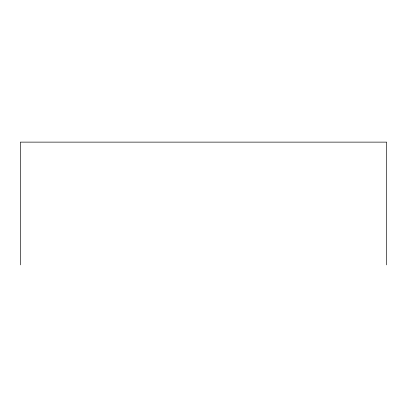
<?xml version="1.0" encoding="UTF-8"?>
<svg xmlns="http://www.w3.org/2000/svg" width="407" height="407" viewBox="0 0 407 407"><rect width="100%" height="100%" fill="white"/><g stroke="black" fill="none" stroke-linecap="round" stroke-linejoin="round"><path stroke-width="0.61" d="M386.65 264.871L386.65 142.129L20.35 142.129L20.35 264.871"/></g></svg>
